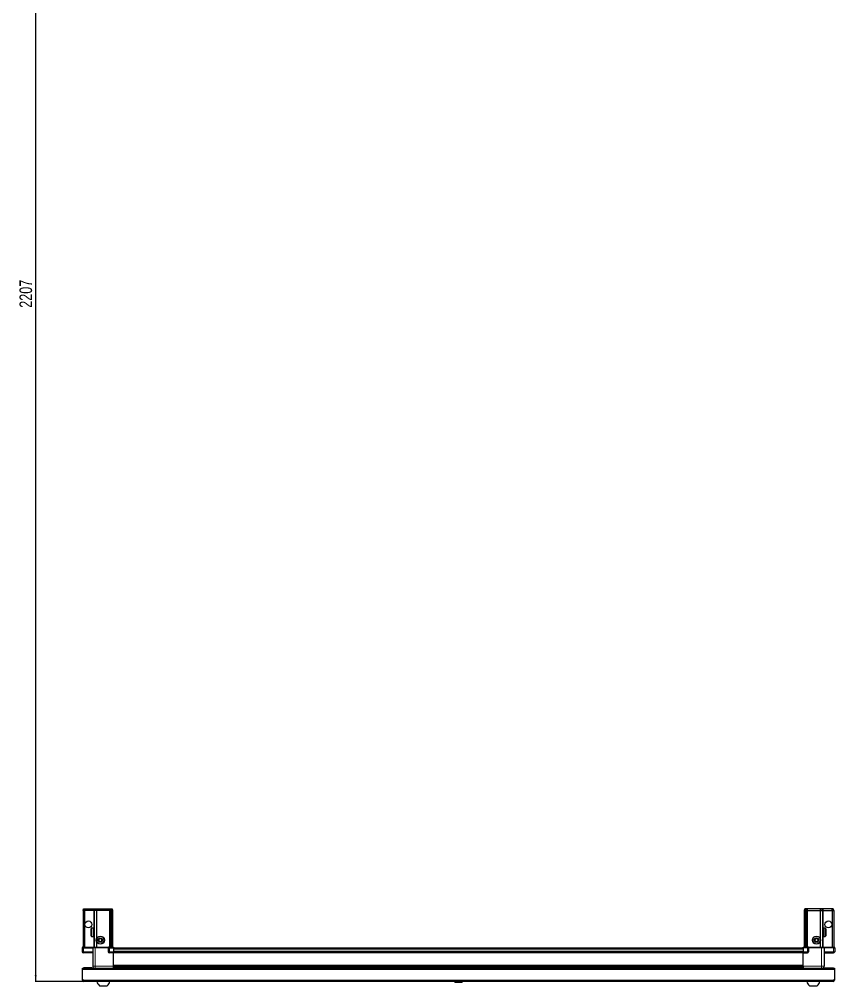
# Model space of a CAD drawing. Header units: millimetres. Extents: x 1315 to 6445, y -1523 to 1602.
# Drawn here: x 1371 to 2671, y -1523 to 18 of the extents above; entities that cross this region are included whole.
import ezdxf

# ---------------------------------------------------------------- set-up
doc = ezdxf.new("R2010")
doc.units = ezdxf.units.MM
doc.layers.add('FORMAT', color=7, linetype='Continuous')
doc.styles.add('SLDTEXTSTYLE0', font='TXT', dxfattribs={"width": 0.75})
doc.dimstyles.new('SLDDIMSTYLE0', dxfattribs={"dimtxt": 20, "dimasz": 10, "dimexe": 0, "dimexo": 0.0625, "dimgap": 5, "dimtad": 2, "dimdec": 1, "dimrnd": 1e-09, "dimzin": 12, "dimdsep": 46, "dimtxsty": 'SLDTEXTSTYLE0', "dimsah": 1, "dimcen": 0.09, "dimadec": 0, "dimazin": 3, "dimtfac": 1, "dimtofl": 0, "dimtmove": 0, "dimatfit": 3, "dimfxl": 0, "dimfrac": 2, "dimtolj": 1, "dimtzin": 12, "dimarcsym": 0})

# ---------------------------------------------------------------- blocks, each defined once
blk = doc.blocks.new('_D_9')
at = {"layer": 'FORMAT'}
for p, q in [((2065, 690.8), (1395.8, 690.8)), ((1396.8, 690.8), (1396.8, -1516.2)), ((1473.4, -1516.2), (1395.8, -1516.2))]:
    blk.add_line(p, q, dxfattribs=at)
for points in [[(1396.8, 690.8), (1395.3, 680.8), (1398.4, 680.8)], [(1396.8, -1516.2), (1398.4, -1506.2), (1395.3, -1506.2)]]:
    blk.add_solid(points, dxfattribs=at)
at = {"layer": 'FORMAT', "insert": (1371, -442.2), "char_height": 20, "attachment_point": 1, "rotation": 90, "style": 'SLDTEXTSTYLE0'}
blk.add_mtext('2207', dxfattribs=at)

msp = doc.modelspace()

# ---------------------------------------------------------------- linework, layer by layer
at = {"color": 7, "linetype": 'Continuous', "lineweight": 25}
for p, q in [((1472.32, -1403.15), (1473.12, -1400.15)), ((1473.12, -1400.15), (1474.97, -1400.15)), ((1474.82, -1403.15), (1474.97, -1400.15)), ((1474.97, -1400.15), (1489.32, -1400.15)), ((1489.32, -1400.15), (1491.12, -1400.15)), ((1490.32, -1403.15), (1491.12, -1400.15)), ((1491.12, -1400.15), (1494.15, -1400.15)), ((1494.15, -1400.15), (1493.82, -1403.15)), ((1494.15, -1400.15), (1514.32, -1400.15)), ((1514.32, -1400.15), (1516.12, -1400.15)), ((1516.12, -1400.15), (1515.32, -1403.15)), ((1516.12, -1400.15), (1516.86, -1400.15)), ((1516.86, -1400.15), (1516.32, -1403.15)), ((1516.86, -1400.15), (1517.36, -1400.15)), ((1517.36, -1400.15), (1517.82, -1403.15)), ((1517.36, -1400.15), (1518.52, -1400.15)), ((1518.52, -1400.15), (1519.32, -1403.15)), ((2623.12, -1400.15), (2622.32, -1403.15)), ((2624.28, -1400.15), (2623.12, -1400.15)), ((2624.28, -1400.15), (2623.82, -1403.15)), ((2624.78, -1400.15), (2624.28, -1400.15)), ((2624.78, -1400.15), (2625.32, -1403.15)), ((2625.52, -1400.15), (2624.78, -1400.15)), ((2625.52, -1400.15), (2626.32, -1403.15)), ((2627.32, -1400.15), (2625.52, -1400.15)), ((2647.49, -1400.15), (2627.32, -1400.15)), ((2647.49, -1400.15), (2647.82, -1403.15)), ((2650.52, -1400.15), (2647.49, -1400.15)), ((2651.32, -1403.15), (2650.52, -1400.15)), ((2652.32, -1400.15), (2650.52, -1400.15)), ((2666.67, -1400.15), (2652.32, -1400.15)), ((2666.82, -1403.15), (2666.67, -1400.15)), ((2668.52, -1400.15), (2666.67, -1400.15)), ((2669.32, -1403.15), (2668.52, -1400.15)), ((1472.32, -1403.15), (1472.32, -1461.45)), ((1474.82, -1403.15), (1472.32, -1403.15)), ((1489.32, -1403.15), (1474.82, -1403.15)), ((1474.82, -1403.15), (1474.82, -1461.45)), ((1490.32, -1403.15), (1489.32, -1403.15)), ((1493.82, -1403.15), (1490.32, -1403.15)), ((1490.32, -1403.15), (1490.32, -1461.45)), ((1493.82, -1403.15), (1493.82, -1447.65)), ((1514.32, -1403.15), (1493.82, -1403.15)), ((1515.32, -1403.15), (1514.32, -1403.15)), ((1515.32, -1403.15), (1515.32, -1461.45)), ((1516.32, -1403.15), (1515.32, -1403.15)), ((1516.32, -1403.15), (1516.32, -1461.45)), ((1517.82, -1403.15), (1516.32, -1403.15)), ((1517.82, -1403.15), (1517.82, -1461.45)), ((1519.32, -1403.15), (1517.82, -1403.15)), ((1519.32, -1403.15), (1519.32, -1461.45)), ((2622.32, -1403.15), (2623.82, -1403.15)), ((2622.32, -1403.15), (2622.32, -1461.45)), ((2623.82, -1403.15), (2625.32, -1403.15)), ((2623.82, -1403.15), (2623.82, -1461.45)), ((2625.32, -1403.15), (2626.32, -1403.15)), ((2625.32, -1403.15), (2625.32, -1461.45)), ((2626.32, -1403.15), (2626.32, -1461.45)), ((2626.32, -1403.15), (2627.32, -1403.15)), ((2627.32, -1403.15), (2647.82, -1403.15)), ((2647.82, -1403.15), (2647.82, -1447.65)), ((2647.82, -1403.15), (2651.32, -1403.15)), ((2651.32, -1403.15), (2651.32, -1461.45)), ((2651.32, -1403.15), (2652.32, -1403.15)), ((2652.32, -1403.15), (2666.82, -1403.15)), ((2666.82, -1403.15), (2666.82, -1461.45)), ((2666.82, -1403.15), (2669.32, -1403.15)), ((2669.32, -1403.15), (2669.32, -1461.45)), ((1485.12, -1443.35), (1485.12, -1431.95)), ((1488.32, -1431.15), (1485.92, -1431.15)), ((1488.32, -1431.15), (1488.32, -1431.16)), ((1488.32, -1431.16), (1488.82, -1431.16)), ((1488.32, -1431.35), (1488.82, -1431.35)), ((1488.32, -1431.35), (1488.32, -1431.56)), ((1488.32, -1431.56), (1488.82, -1431.56)), ((1488.32, -1432.14), (1488.82, -1432.14)), ((1488.32, -1432.14), (1488.32, -1432.57)), ((1488.82, -1431.35), (1488.82, -1431.16)), ((1488.82, -1431.56), (1488.82, -1431.35)), ((1488.82, -1432.14), (1488.82, -1431.56)), ((1488.82, -1432.57), (1488.82, -1432.14)), ((2655.72, -1431.15), (2652.82, -1431.15)), ((2653.32, -1431.15), (2652.82, -1431.15)), ((2652.82, -1431.15), (2652.82, -1431.2)), ((2652.82, -1431.2), (2652.82, -1431.49)), ((2653.32, -1431.2), (2652.82, -1431.2)), ((2653.32, -1431.49), (2652.82, -1431.49)), ((2652.82, -1431.49), (2652.82, -1431.76)), ((2653.32, -1431.76), (2652.82, -1431.76)), ((2652.82, -1431.76), (2652.82, -1432.42)), ((2653.32, -1432.42), (2652.82, -1432.42)), ((2652.82, -1432.42), (2652.82, -1432.89)), ((2653.32, -1431.2), (2653.32, -1431.15)), ((2653.32, -1431.76), (2653.32, -1431.49)), ((2653.32, -1432.89), (2653.32, -1432.42)), ((2656.52, -1431.95), (2656.52, -1443.35)), ((1485.92, -1444.15), (1488.32, -1444.15)), ((1488.32, -1432.57), (1488.82, -1432.57)), ((1488.32, -1433.47), (1488.82, -1433.47)), ((1488.32, -1433.47), (1488.32, -1434.07)), ((1488.32, -1434.07), (1488.82, -1434.07)), ((1488.32, -1435.22), (1488.82, -1435.22)), ((1488.32, -1435.22), (1488.32, -1435.92)), ((1488.32, -1435.92), (1488.82, -1435.92)), ((1488.32, -1437.2), (1488.82, -1437.2)), ((1488.32, -1437.2), (1488.32, -1437.94)), ((1488.32, -1437.35), (1488.82, -1437.35)), ((1488.32, -1437.85), (1488.82, -1437.85)), ((1488.32, -1437.94), (1488.82, -1437.94)), ((1488.32, -1439.23), (1488.82, -1439.23)), ((1488.32, -1439.23), (1488.32, -1439.93)), ((1488.32, -1439.93), (1488.82, -1439.93)), ((1488.32, -1441.1), (1488.82, -1441.1)), ((1488.32, -1441.1), (1488.32, -1441.7)), ((1488.32, -1441.7), (1488.82, -1441.7)), ((1488.32, -1442.63), (1488.82, -1442.63)), ((1488.32, -1442.63), (1488.32, -1443.07)), ((1488.32, -1443.07), (1488.82, -1443.07)), ((1488.32, -1443.68), (1488.82, -1443.68)), ((1488.32, -1443.68), (1488.32, -1443.92)), ((1488.32, -1443.92), (1488.82, -1443.92)), ((1488.32, -1444.14), (1488.82, -1444.14)), ((1488.32, -1444.14), (1488.32, -1444.15)), ((1488.32, -1444.15), (1488.82, -1444.15)), ((1488.82, -1433.47), (1488.82, -1432.57)), ((1488.92, -1433.25), (1488.82, -1433.25)), ((1488.82, -1434.07), (1488.82, -1433.47)), ((1488.82, -1435.22), (1488.82, -1434.07)), ((1488.82, -1435.92), (1488.82, -1435.22)), ((1488.82, -1437.2), (1488.82, -1435.92)), ((1488.82, -1437.35), (1488.82, -1437.2)), ((1488.82, -1437.94), (1488.82, -1437.85)), ((1488.82, -1439.23), (1488.82, -1437.94)), ((1488.82, -1439.93), (1488.82, -1439.23)), ((1488.82, -1441.1), (1488.82, -1439.93)), ((1488.82, -1441.7), (1488.82, -1441.1)), ((1488.82, -1442.63), (1488.82, -1441.7)), ((1488.82, -1442.05), (1488.92, -1442.05)), ((1488.82, -1443.07), (1488.82, -1442.63)), ((1488.82, -1443.68), (1488.82, -1443.07)), ((1488.82, -1443.92), (1488.82, -1443.68)), ((1488.82, -1444.14), (1488.82, -1443.92)), ((1488.82, -1444.15), (1488.82, -1444.14)), ((1488.92, -1442.05), (1488.92, -1433.25)), ((1489.8, -1434.34), (1489.32, -1433.65)), ((1489.32, -1441.65), (1489.32, -1433.65)), ((1489.32, -1441.65), (1489.8, -1440.96)), ((1490.29, -1433.65), (1489.8, -1434.34)), ((1489.8, -1440.96), (1489.8, -1434.34)), ((1489.8, -1440.96), (1490.29, -1441.65)), ((1490.32, -1433.65), (1490.29, -1433.65)), ((1490.29, -1441.65), (1490.29, -1433.65)), ((1490.29, -1441.65), (1490.32, -1441.65)), ((2651.35, -1433.65), (2651.32, -1433.65)), ((2651.32, -1441.65), (2651.35, -1441.65)), ((2651.84, -1434.34), (2651.35, -1433.65)), ((2651.35, -1433.65), (2651.35, -1441.65)), ((2651.35, -1441.65), (2651.84, -1440.96)), ((2652.32, -1433.65), (2651.84, -1434.34)), ((2651.84, -1434.34), (2651.84, -1440.96)), ((2651.84, -1440.96), (2652.32, -1441.65)), ((2652.32, -1433.65), (2652.32, -1441.65)), ((2652.82, -1433.25), (2652.72, -1433.25)), ((2652.72, -1433.25), (2652.72, -1442.05)), ((2652.72, -1442.05), (2652.82, -1442.05)), ((2652.82, -1432.89), (2652.82, -1433.87)), ((2653.32, -1432.89), (2652.82, -1432.89)), ((2653.32, -1433.87), (2652.82, -1433.87)), ((2652.82, -1433.87), (2652.82, -1434.5)), ((2652.82, -1434.5), (2652.82, -1435.69)), ((2653.32, -1434.5), (2652.82, -1434.5)), ((2653.32, -1435.69), (2652.82, -1435.69)), ((2652.82, -1435.69), (2652.82, -1436.32)), ((2653.32, -1436.32), (2652.82, -1436.32)), ((2652.82, -1436.41), (2652.82, -1437.7)), ((2653.32, -1436.41), (2652.82, -1436.41)), ((2653.32, -1437.7), (2652.82, -1437.7)), ((2653.32, -1438.18), (2652.82, -1438.18)), ((2652.82, -1438.18), (2652.82, -1438.44)), ((2652.82, -1438.44), (2652.82, -1439.71)), ((2653.32, -1438.44), (2652.82, -1438.44)), ((2653.32, -1439.71), (2652.82, -1439.71)), ((2652.82, -1439.71), (2652.82, -1440.39)), ((2652.82, -1440.39), (2652.82, -1441.51)), ((2653.32, -1440.39), (2652.82, -1440.39)), ((2653.32, -1441.51), (2652.82, -1441.51)), ((2652.82, -1441.51), (2652.82, -1442.08)), ((2652.82, -1442.08), (2652.82, -1442.94)), ((2653.32, -1442.08), (2652.82, -1442.08)), ((2653.32, -1442.94), (2652.82, -1442.94)), ((2652.82, -1442.94), (2652.82, -1443.33)), ((2652.82, -1443.33), (2652.82, -1443.85)), ((2653.32, -1443.33), (2652.82, -1443.33)), ((2653.32, -1443.85), (2652.82, -1443.85)), ((2652.82, -1443.85), (2652.82, -1444.03)), ((2652.82, -1444.03), (2652.82, -1444.15)), ((2653.32, -1444.03), (2652.82, -1444.03)), ((2652.82, -1444.15), (2655.72, -1444.15)), ((2653.32, -1434.5), (2653.32, -1433.87)), ((2653.32, -1436.41), (2653.32, -1435.69)), ((2653.32, -1438.44), (2653.32, -1437.7)), ((2653.32, -1440.39), (2653.32, -1439.71)), ((2653.32, -1442.08), (2653.32, -1441.51)), ((2653.32, -1443.33), (2653.32, -1442.94)), ((2653.32, -1444.03), (2653.32, -1443.85)), ((1471.32, -1461.45), (1470.82, -1462.32)), ((1470.82, -1462.65), (1470.82, -1462.32)), ((1470.82, -1462.65), (1472.82, -1462.65)), ((1470.82, -1462.65), (1470.82, -1468.65)), ((1472.82, -1461.45), (1471.32, -1461.45)), ((1472.82, -1461.45), (1487.62, -1461.45)), ((1487.62, -1462.65), (1472.82, -1462.65)), ((1472.82, -1462.65), (1487.62, -1462.65)), ((1487.62, -1461.45), (1487.82, -1461.45)), ((1487.82, -1462.65), (1487.62, -1462.65)), ((1487.82, -1462.65), (1487.82, -1461.45)), ((1487.82, -1461.45), (1491.82, -1461.45)), ((1491.82, -1462.65), (1487.82, -1462.65)), ((1487.82, -1462.65), (1487.82, -1491.65)), ((1491.82, -1461.45), (1512.12, -1461.45)), ((1512.12, -1462.65), (1491.82, -1462.65)), ((1493.82, -1452.65), (1493.82, -1461.45)), ((1512.12, -1461.45), (1512.32, -1461.45)), ((1512.32, -1462.65), (1512.12, -1462.65)), ((1512.32, -1462.65), (1512.32, -1461.45)), ((1513, -1461.45), (1512.32, -1461.45)), ((1512.32, -1462.65), (1514.32, -1462.65)), ((1512.32, -1462.65), (1512.32, -1468.65)), ((1513, -1461.45), (1520.82, -1461.45)), ((1520.82, -1462.32), (1514.32, -1462.32)), ((1520.82, -1462.65), (1514.32, -1462.65)), ((1514.32, -1462.65), (1520.82, -1462.65)), ((1520.82, -1461.45), (1520.82, -1462.32)), ((1520.82, -1462.32), (1520.82, -1462.32)), ((1520.82, -1462.65), (1520.82, -1462.32)), ((1520.82, -1462.65), (1520.82, -1462.65)), ((1520.82, -1462.65), (1520.82, -1468.65)), ((2620.82, -1462.8), (1520.82, -1462.8)), ((2620.82, -1462.32), (2620.82, -1461.45)), ((2620.82, -1461.45), (2628.64, -1461.45)), ((2620.82, -1462.65), (2620.82, -1462.32)), ((2627.32, -1462.32), (2620.82, -1462.32)), ((2627.32, -1462.65), (2620.82, -1462.65)), ((2620.82, -1462.65), (2620.82, -1468.65)), ((2627.32, -1462.65), (2629.32, -1462.65)), ((2629.32, -1462.65), (2627.32, -1462.65)), ((2629.32, -1461.45), (2628.64, -1461.45)), ((2629.32, -1462.65), (2629.32, -1461.45)), ((2629.32, -1461.45), (2629.52, -1461.45)), ((2629.52, -1462.65), (2629.32, -1462.65)), ((2629.32, -1462.65), (2629.32, -1468.65)), ((2629.52, -1461.45), (2649.82, -1461.45)), ((2649.82, -1462.65), (2629.52, -1462.65)), ((2647.82, -1452.65), (2647.82, -1461.45)), ((2649.82, -1461.45), (2653.82, -1461.45)), ((2653.82, -1462.65), (2649.82, -1462.65)), ((2653.82, -1462.65), (2653.82, -1461.45)), ((2653.82, -1461.45), (2654.02, -1461.45)), ((2654.02, -1462.65), (2653.82, -1462.65)), ((2653.82, -1462.65), (2653.82, -1491.65)), ((2654.02, -1461.45), (2668.82, -1461.45)), ((2668.82, -1462.65), (2654.02, -1462.65)), ((2670.32, -1461.45), (2668.82, -1461.45)), ((2668.82, -1462.65), (2670.82, -1462.65)), ((2670.82, -1462.32), (2670.32, -1461.45)), ((2670.82, -1462.32), (2670.32, -1461.45)), ((2670.82, -1462.65), (2670.82, -1462.32)), ((2670.82, -1462.65), (2670.82, -1462.32)), ((2670.82, -1462.65), (2670.82, -1462.65)), ((2670.82, -1462.65), (2670.82, -1468.65)), ((1487.82, -1470.65), (1472.82, -1470.65)), ((1520.82, -1470.65), (1514.32, -1470.65)), ((1520.82, -1468.65), (1520.82, -1470.65)), ((2620.82, -1470), (1520.82, -1470)), ((1520.82, -1491.65), (1520.82, -1470.65)), ((2620.82, -1468.65), (2620.82, -1470.65)), ((2620.82, -1470.65), (2627.32, -1470.65)), ((2620.82, -1491.65), (2620.82, -1470.65)), ((2653.82, -1470.65), (2668.82, -1470.65)), ((1520.67, -1494.65), (1520.67, -1491.65)), ((1520.82, -1492.68), (2620.82, -1492.68)), ((1520.82, -1492.71), (2620.82, -1492.71)), ((1471.32, -1496.75), (1471.32, -1494.65)), ((1471.32, -1494.65), (2670.32, -1494.65)), ((1471.32, -1514.05), (1471.32, -1496.75)), ((1486.32, -1494.55), (1473.42, -1494.55)), ((1486.32, -1494.55), (1486.32, -1494.65)), ((1544.7, -1494.5), (1520.82, -1494.5)), ((1539.32, -1494.65), (1539.32, -1494.5)), ((1539.36, -1494.65), (1539.36, -1494.5)), ((1539.63, -1494.65), (1539.63, -1494.5)), ((1539.89, -1494.65), (1539.89, -1494.5)), ((1540.54, -1494.65), (1540.54, -1494.5)), ((1541.01, -1494.65), (1541.01, -1494.5)), ((1541.97, -1494.65), (1541.97, -1494.5)), ((1542.59, -1494.65), (1542.59, -1494.5)), ((1543.78, -1494.65), (1543.78, -1494.5)), ((1544.44, -1494.65), (1544.44, -1494.5)), ((1544.49, -1494.65), (1544.49, -1494.5)), ((1545.79, -1494.5), (1544.7, -1494.5)), ((1546.52, -1494.5), (1545.79, -1494.5)), ((1545.79, -1494.65), (1545.79, -1494.5)), ((1545.79, -1494.5), (1545.79, -1494.5)), ((1545.8, -1494.65), (1545.8, -1494.5)), ((1546.3, -1494.65), (1546.3, -1494.5)), ((1546.52, -1494.65), (1546.52, -1494.5)), ((1546.94, -1494.5), (1546.52, -1494.5)), ((1546.52, -1494.5), (1546.52, -1494.5)), ((2594.7, -1494.5), (1546.94, -1494.5)), ((1547.8, -1494.65), (1547.8, -1494.5)), ((1548.49, -1494.65), (1548.49, -1494.5)), ((1549.61, -1494.65), (1549.61, -1494.5)), ((1550.19, -1494.65), (1550.19, -1494.5)), ((1551.06, -1494.65), (1551.06, -1494.5)), ((1551.46, -1494.65), (1551.46, -1494.5)), ((1551.99, -1494.65), (1551.99, -1494.5)), ((1552.18, -1494.65), (1552.18, -1494.5)), ((1552.32, -1494.65), (1552.32, -1494.5)), ((2589.32, -1494.65), (2589.32, -1494.5)), ((2589.49, -1494.65), (2589.49, -1494.5)), ((2589.7, -1494.65), (2589.7, -1494.5)), ((2590.26, -1494.65), (2590.26, -1494.5)), ((2590.68, -1494.65), (2590.68, -1494.5)), ((2591.58, -1494.65), (2591.58, -1494.5)), ((2592.16, -1494.65), (2592.16, -1494.5)), ((2593.31, -1494.65), (2593.31, -1494.5)), ((2594, -1494.65), (2594, -1494.5)), ((2595.28, -1494.5), (2594.7, -1494.5)), ((2595.28, -1494.65), (2595.28, -1494.5)), ((2595.29, -1494.5), (2595.28, -1494.5)), ((2596.02, -1494.5), (2595.29, -1494.5)), ((2595.46, -1494.65), (2595.46, -1494.5)), ((2595.96, -1494.65), (2595.96, -1494.5)), ((2596.02, -1494.65), (2596.02, -1494.5)), ((2596.94, -1494.5), (2596.02, -1494.5)), ((2596.02, -1494.5), (2596.02, -1494.5)), ((2620.82, -1494.5), (2596.94, -1494.5)), ((2597.31, -1494.65), (2597.31, -1494.5)), ((2598.02, -1494.65), (2598.02, -1494.5)), ((2599.19, -1494.65), (2599.19, -1494.5)), ((2599.8, -1494.65), (2599.8, -1494.5)), ((2600.75, -1494.65), (2600.75, -1494.5)), ((2601.19, -1494.65), (2601.19, -1494.5)), ((2601.82, -1494.65), (2601.82, -1494.5)), ((2602.06, -1494.65), (2602.06, -1494.5)), ((2602.3, -1494.65), (2602.3, -1494.5)), ((2602.32, -1494.65), (2602.32, -1494.5)), ((2655.32, -1494.55), (2655.32, -1494.65)), ((2655.32, -1494.55), (2668.22, -1494.55)), ((2670.32, -1494.65), (2670.32, -1496.75)), ((2670.32, -1496.75), (2670.32, -1514.05)), ((1473.42, -1514.05), (1471.32, -1514.05)), ((1473.42, -1514.05), (1473.42, -1516.15)), ((2668.22, -1516.15), (1473.42, -1516.15)), ((1498.82, -1522.75), (1510.82, -1522.75)), ((2066.02, -1516.15), (2065.03, -1517.14)), ((2065.03, -1517.14), (2065.03, -1517.65)), ((2076.6, -1517.14), (2065.03, -1517.14)), ((2076.6, -1517.65), (2065.03, -1517.65)), ((2076.6, -1517.14), (2075.62, -1516.15)), ((2076.6, -1517.65), (2076.6, -1517.14)), ((2630.82, -1522.75), (2642.82, -1522.75)), ((2670.32, -1514.05), (2668.22, -1514.05)), ((2668.22, -1516.15), (2668.22, -1514.05))]:
    msp.add_line(p, q, dxfattribs=at)
at = {"color": 8, "linetype": 'Continuous', "lineweight": 18}
for p, q in [((1489.32, -1403.15), (1489.32, -1400.15)), ((1514.32, -1400.15), (1514.32, -1403.15)), ((2627.32, -1400.15), (2627.32, -1403.15)), ((2652.32, -1403.15), (2652.32, -1400.15)), ((1489.32, -1403.15), (1489.32, -1433.65)), ((1514.32, -1403.15), (1514.32, -1461.45)), ((2627.32, -1403.15), (2627.32, -1461.45)), ((2652.32, -1403.15), (2652.32, -1433.65)), ((1485.92, -1444.15), (1485.92, -1431.15)), ((2655.72, -1431.15), (2655.72, -1444.15)), ((1489.32, -1441.65), (1489.32, -1461.45)), ((2652.32, -1441.65), (2652.32, -1461.45)), ((1472.82, -1462.65), (1472.82, -1461.45)), ((1472.82, -1462.65), (1472.82, -1468.65)), ((1487.62, -1462.65), (1487.62, -1461.45)), ((1491.82, -1462.65), (1491.82, -1461.45)), ((1491.82, -1462.65), (1491.82, -1491.65)), ((1512.12, -1462.65), (1512.12, -1461.45)), ((1514.32, -1462.65), (1514.32, -1462.32)), ((1514.32, -1462.65), (1514.32, -1468.65)), ((1520.82, -1462.65), (1520.82, -1462.32)), ((2627.32, -1462.65), (2627.32, -1462.32)), ((2627.32, -1462.65), (2627.32, -1468.65)), ((2629.52, -1461.45), (2629.52, -1462.65)), ((2649.82, -1462.65), (2649.82, -1461.45)), ((2649.82, -1462.65), (2649.82, -1491.65)), ((2654.02, -1461.45), (2654.02, -1462.65)), ((2668.82, -1462.65), (2668.82, -1461.45)), ((2668.82, -1462.65), (2668.82, -1468.65)), ((1470.82, -1468.65), (1472.82, -1468.65)), ((1472.82, -1468.65), (1487.82, -1468.65)), ((1472.82, -1470.65), (1472.82, -1468.65)), ((1512.32, -1468.65), (1514.32, -1468.65)), ((1514.32, -1468.65), (1520.82, -1468.65)), ((1514.32, -1468.65), (1514.32, -1470.65)), ((2620.82, -1464.8), (1520.82, -1464.8)), ((2620.82, -1468), (1520.82, -1468)), ((2620.82, -1470.65), (1520.82, -1470.65)), ((2627.32, -1468.65), (2620.82, -1468.65)), ((2629.32, -1468.65), (2627.32, -1468.65)), ((2627.32, -1468.65), (2627.32, -1470.65)), ((2668.82, -1468.65), (2653.82, -1468.65)), ((2670.82, -1468.65), (2668.82, -1468.65)), ((2668.82, -1470.65), (2668.82, -1468.65)), ((1491.82, -1491.65), (1520.82, -1491.65)), ((1520.82, -1490.05), (2620.82, -1490.05)), ((2620.82, -1491.47), (1520.82, -1491.47)), ((1520.82, -1493.92), (2620.82, -1493.92)), ((2649.82, -1491.65), (2620.82, -1491.65)), ((2670.32, -1496.75), (1471.32, -1496.75)), ((1473.42, -1494.65), (1473.42, -1494.55)), ((2668.22, -1494.65), (2668.22, -1494.55)), ((2668.22, -1514.05), (1473.42, -1514.05))]:
    msp.add_line(p, q, dxfattribs=at)
at = {"color": 7, "linetype": 'Continuous', "lineweight": 25, "flags": 128}
for points in [[(1473.42, -1494.55), (1473.01, -1494.59), (1472.78, -1494.65)], [(2668.86, -1494.65), (2668.63, -1494.59), (2668.22, -1494.55)]]:
    msp.add_lwpolyline(points, dxfattribs=at)
at = {"color": 7, "linetype": 'Continuous', "lineweight": 25}
for centre, radius in [((1480.82, -1425.15), 5.5), ((2660.82, -1425.15), 5.5), ((1499.82, -1450.15), 6.5), ((1499.82, -1450.15), 3.46), ((2641.82, -1450.15), 6.5), ((2641.82, -1450.15), 3.46)]:
    msp.add_circle(centre, radius, dxfattribs=at)
at = {"color": 8, "linetype": 'Continuous', "lineweight": 18}
for centre in [(1499.82, -1450.15), (2641.82, -1450.15)]:
    msp.add_circle(centre, 5.7, dxfattribs=at)
at = {"color": 7, "linetype": 'Continuous', "lineweight": 25}
for centre, radius, start, end in [((1485.92, -1431.95), 0.8, 90, 180), ((2655.72, -1431.95), 0.8, 0, 90), ((1485.92, -1443.35), 0.8, 180, 270), ((1489.32, -1433.25), 0.4, 180, 270), ((1489.32, -1442.05), 0.4, 90, 180), ((1499.82, -1450.15), 2.5, 87.37605, 147.37605), ((1499.82, -1450.15), 2.5, 27.37605, 87.37605), ((2641.82, -1450.15), 2.5, 74.67671, 134.67671), ((2641.82, -1450.15), 2.5, 14.67671, 74.67671), ((2652.32, -1433.25), 0.4, 270, 360), ((2652.32, -1442.05), 0.4, 0, 90), ((2655.72, -1443.35), 0.8, 270, 360), ((1499.82, -1450.15), 2.5, 147.37605, 207.37605), ((1499.82, -1450.15), 2.5, 207.37605, 267.37605), ((1499.82, -1450.15), 2.5, 267.37605, 327.37605), ((1499.82, -1450.15), 2.5, 327.37605, 27.37605), ((2641.82, -1450.15), 2.5, 134.67671, 194.67671), ((2641.82, -1450.15), 2.5, 194.67671, 254.67671), ((2641.82, -1450.15), 2.5, 254.67671, 314.67671), ((2641.82, -1450.15), 2.5, 314.67671, 14.67671), ((1472.82, -1468.65), 2, 180, 270), ((1514.32, -1468.65), 2, 180, 270), ((2627.32, -1468.65), 2, 270, 0), ((2668.82, -1468.65), 2, 270, 0), ((1473.42, -1514.05), 2.1, 180, 270), ((1473.42, -1514.05), 0.6, 180, 270), ((1505.84, -1513.13), 11.91, 194.70035, 233.8734), ((1503.8, -1513.13), 11.91, 306.1266, 345.29965), ((2637.84, -1513.13), 11.91, 194.70035, 233.8734), ((2635.8, -1513.13), 11.91, 306.1266, 345.29965), ((2668.22, -1514.05), 2.1, 270, 0), ((2668.22, -1514.05), 0.6, 270, 0)]:
    msp.add_arc(centre, radius, start, end, dxfattribs=at)
for centre, start_param, end_param in [((1514.32, -1458.85), 2.4188584, 3.1415927), ((2627.32, -1458.85), 3.1415927, 3.8643269)]:
    msp.add_ellipse(centre, major_axis=(0, 3.46), ratio=0.5773503, start_param=start_param, end_param=end_param, dxfattribs=at)
for points, knots in [([(1496.94, -1450.02), (1497.21, -1449.59), (1497.73, -1448.77), (1498.25, -1447.97), (1498.49, -1447.59)], [0, 0, 0, 0, 0.5346859, 1, 1, 1, 1]), ([(1498.49, -1447.59), (1499.01, -1447.61), (1499.97, -1447.66), (1500.93, -1447.7), (1501.38, -1447.72)], [0, 0, 0, 0, 0.53468586, 1, 1, 1, 1]), ([(1501.38, -1447.72), (1501.53, -1448.03), (1501.91, -1448.76), (1502.37, -1449.64), (1502.65, -1450.17), (1502.7, -1450.28)], [0, 0, 0, 0, 0.3629006, 0.8668753, 1, 1, 1, 1]), ([(2639.04, -1449.39), (2639.4, -1449.03), (2640.09, -1448.35), (2640.77, -1447.67), (2641.09, -1447.36)], [0, 0, 0, 0, 0.5346859, 1, 1, 1, 1]), ([(2641.09, -1447.36), (2641.59, -1447.5), (2642.52, -1447.75), (2643.44, -1448), (2643.87, -1448.12)], [0, 0, 0, 0, 0.5346859, 1, 1, 1, 1]), ([(1498.26, -1452.58), (1498.21, -1452.47), (1497.93, -1451.94), (1497.47, -1451.06), (1497.09, -1450.33), (1496.94, -1450.02)], [0, 0, 0, 0, 0.1331247, 0.6370994, 1, 1, 1, 1]), ([(1501.15, -1452.72), (1500.63, -1452.69), (1499.67, -1452.65), (1498.71, -1452.6), (1498.26, -1452.58)], [0, 0, 0, 0, 0.5346859, 1, 1, 1, 1]), ([(1502.7, -1450.28), (1502.43, -1450.72), (1501.91, -1451.53), (1501.39, -1452.34), (1501.15, -1452.72)], [0, 0, 0, 0, 0.5346859, 1, 1, 1, 1]), ([(2639.77, -1452.18), (2639.68, -1451.85), (2639.47, -1451.05), (2639.22, -1450.09), (2639.07, -1449.51), (2639.04, -1449.39)], [0, 0, 0, 0, 0.3629006, 0.8668753, 1, 1, 1, 1]), ([(2642.55, -1452.95), (2642.05, -1452.81), (2641.12, -1452.55), (2640.2, -1452.3), (2639.77, -1452.18)], [0, 0, 0, 0, 0.5346859, 1, 1, 1, 1]), ([(2644.6, -1450.92), (2644.24, -1451.28), (2643.55, -1451.96), (2642.87, -1452.63), (2642.55, -1452.95)], [0, 0, 0, 0, 0.5346859, 1, 1, 1, 1]), ([(2643.87, -1448.12), (2643.9, -1448.24), (2644.06, -1448.82), (2644.31, -1449.79), (2644.52, -1450.58), (2644.6, -1450.92)], [0, 0, 0, 0, 0.1331247, 0.6370994, 1, 1, 1, 1]), ([(1487.82, -1491.65), (1487.87, -1492.09), (1487.94, -1492.77), (1488.37, -1493.59), (1488.83, -1494.14), (1489.23, -1494.5), (1489.5, -1494.63), (1489.54, -1494.65)], [0, 0, 0, 0, 0.36301846, 0.55843766, 0.75800394, 0.95757021, 1, 1, 1, 1]), ([(1520.82, -1491.65), (1520.82, -1492.05), (1520.82, -1492.84), (1520.82, -1493.86), (1520.82, -1494.49), (1520.82, -1494.64), (1520.82, -1494.65)], [0, 0, 0, 0, 0.3255201, 0.6510403, 0.9765604, 1, 1, 1, 1]), ([(2620.82, -1491.65), (2620.82, -1492.05), (2620.82, -1492.84), (2620.82, -1493.86), (2620.82, -1494.49), (2620.82, -1494.64), (2620.82, -1494.65)], [0, 0, 0, 0, 0.3255201, 0.6510403, 0.9765604, 1, 1, 1, 1]), ([(2653.82, -1491.65), (2653.77, -1492.09), (2653.7, -1492.77), (2653.27, -1493.59), (2652.81, -1494.14), (2652.41, -1494.5), (2652.14, -1494.63), (2652.1, -1494.65)], [0, 0, 0, 0, 0.3630185, 0.5584377, 0.7580039, 0.9575702, 1, 1, 1, 1])]:
    msp.add_open_spline(points, degree=3, knots=knots, dxfattribs=at)
at = {"color": 8, "linetype": 'Continuous', "lineweight": 18}
for points in [[(1487.82, -1491.65), (1487.88, -1491.65), (1488, -1491.65), (1488.93, -1491.65), (1490.25, -1491.65), (1491.3, -1491.65), (1491.82, -1491.65)], [(2653.82, -1491.65), (2653.76, -1491.65), (2653.64, -1491.65), (2652.71, -1491.65), (2651.39, -1491.65), (2650.34, -1491.65), (2649.82, -1491.65)]]:
    msp.add_open_spline(points, degree=3, dxfattribs=at)
for points, knots in [([(1491.82, -1491.65), (1491.82, -1492.09), (1491.82, -1492.77), (1491.82, -1493.59), (1491.82, -1494.14), (1491.82, -1494.5), (1491.82, -1494.63), (1491.82, -1494.65)], [0, 0, 0, 0, 0.3630185, 0.5584377, 0.7580039, 0.9575702, 1, 1, 1, 1]), ([(2649.82, -1491.65), (2649.82, -1492.09), (2649.82, -1492.77), (2649.82, -1493.59), (2649.82, -1494.14), (2649.82, -1494.5), (2649.82, -1494.63), (2649.82, -1494.65)], [0, 0, 0, 0, 0.36301846, 0.55843766, 0.75800394, 0.95757021, 1, 1, 1, 1])]:
    msp.add_open_spline(points, degree=3, knots=knots, dxfattribs=at)

# ---------------------------------------------------------------- dimensions: what is measured, and where the dimension line sits
at = {"layer": 'FORMAT'}
dim = msp.add_linear_dim(base=(1396.82, -1516.15), p1=(2065.03, 690.85), p2=(1473.42, -1516.15), angle=90, dimstyle='SLDDIMSTYLE0', dxfattribs=at)
dim.commit()
dim.dimension.update_dxf_attribs({"geometry": '_D_9', "text_midpoint": (1396.82, -412.65), "dimtype": 160})

doc.saveas('drawing.dxf')
